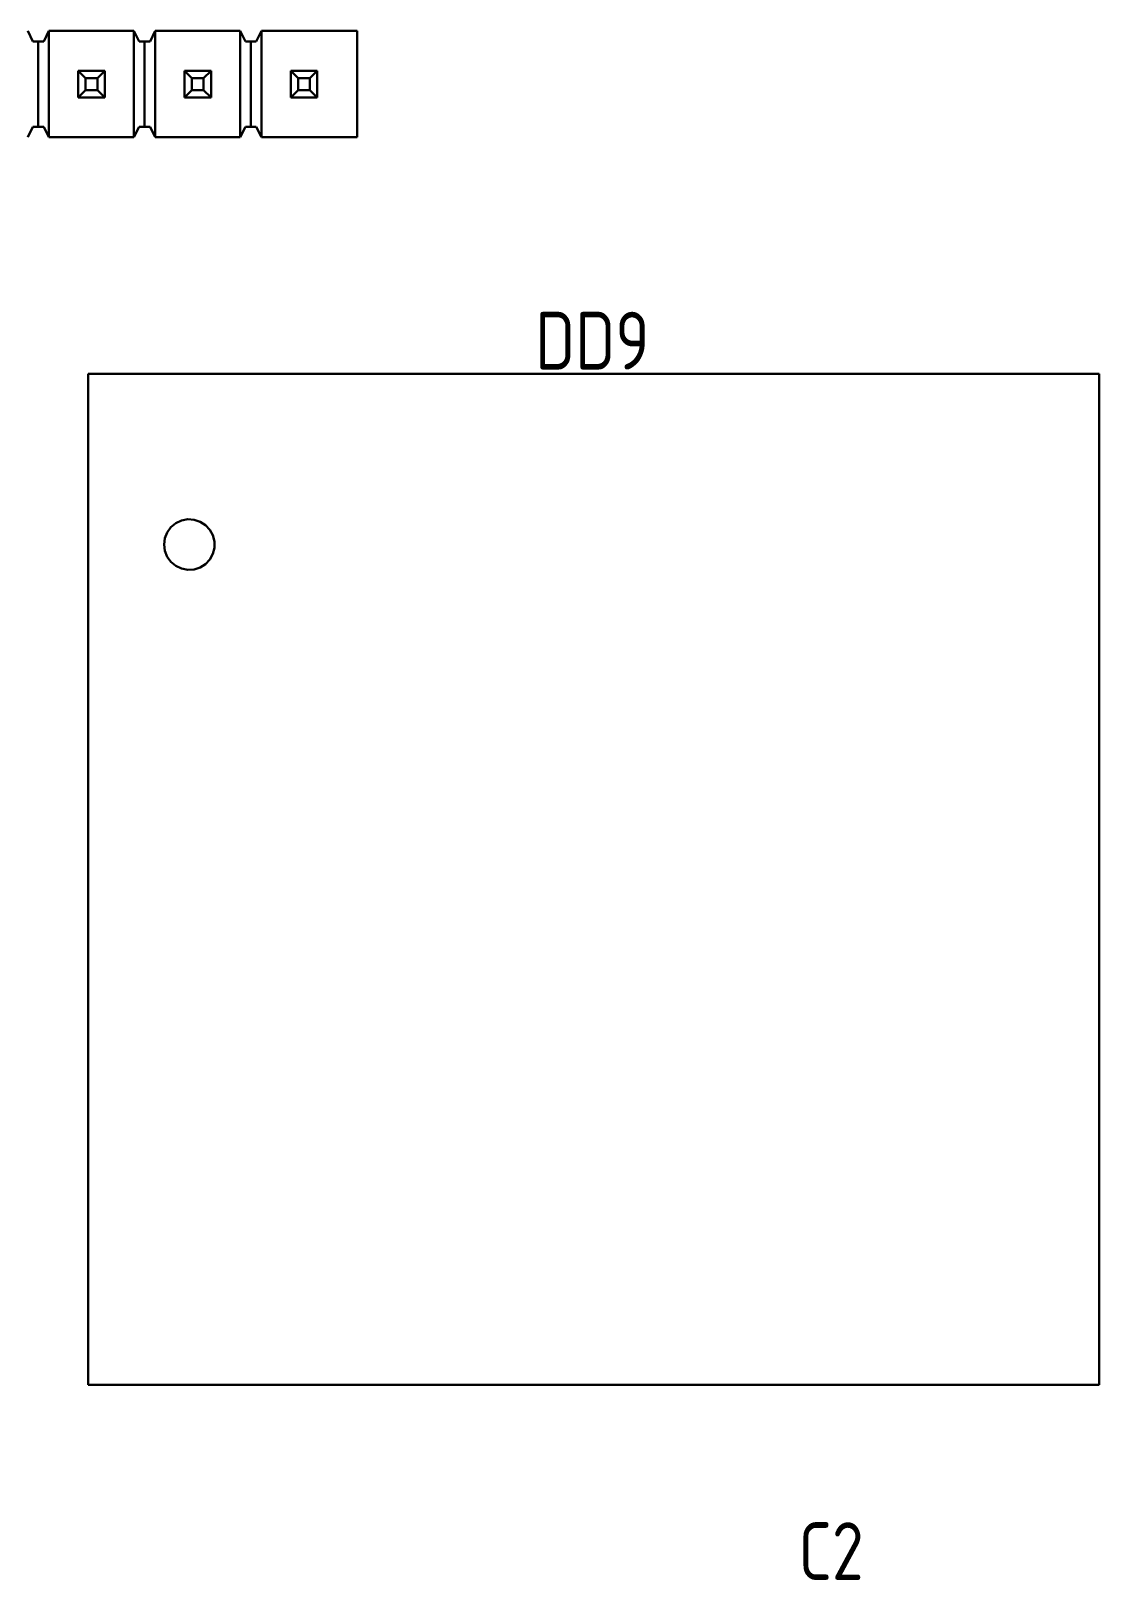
# Model space of a CAD drawing. Header units: inches. Extents: x -969 to 2045, y -594 to 12.
# Drawn here: x 1272.72 to 1298.24, y -269.27 to -232.26 of the extents above; entities that cross this region are included whole.
import ezdxf

# ---------------------------------------------------------------- set-up
doc = ezdxf.new("R2010")
doc.units = ezdxf.units.IN
doc.header["$MEASUREMENT"] = 0
doc.styles.add('GOST type A0', font='gost.TTF', dxfattribs={"height": 2.116667})

msp = doc.modelspace()

# ---------------------------------------------------------------- linework, layer by layer
at = {"color": 7, "lineweight": 30}
for p, q in [((1272.761, -232.511), (1272.637, -232.257)), ((1272.761, -232.511), (1272.637, -232.257)), ((1272.761, -232.511), (1272.637, -232.257)), ((1272.761, -232.511), (1272.637, -232.257)), ((1273.145, -232.257), (1273.021, -232.511)), ((1273.145, -232.257), (1273.021, -232.511)), ((1273.145, -232.257), (1273.021, -232.511)), ((1273.145, -232.257), (1273.021, -232.511)), ((1275.177, -232.257), (1273.145, -232.257)), ((1275.177, -232.257), (1273.145, -232.257)), ((1273.145, -232.257), (1273.145, -234.797)), ((1275.177, -232.257), (1273.145, -232.257)), ((1275.177, -232.257), (1273.145, -232.257)), ((1273.145, -232.257), (1273.145, -234.797)), ((1275.301, -232.511), (1275.177, -232.257)), ((1275.177, -234.797), (1275.177, -232.257)), ((1275.301, -232.511), (1275.177, -232.257)), ((1275.301, -232.511), (1275.177, -232.257)), ((1275.177, -234.797), (1275.177, -232.257)), ((1275.301, -232.511), (1275.177, -232.257)), ((1275.685, -232.257), (1275.561, -232.511)), ((1275.685, -232.257), (1275.561, -232.511)), ((1275.685, -232.257), (1275.561, -232.511)), ((1275.685, -232.257), (1275.561, -232.511)), ((1277.717, -232.257), (1275.685, -232.257)), ((1277.717, -232.257), (1275.685, -232.257)), ((1275.685, -234.797), (1275.685, -232.257)), ((1277.717, -232.257), (1275.685, -232.257)), ((1277.717, -232.257), (1275.685, -232.257)), ((1275.685, -234.797), (1275.685, -232.257)), ((1277.841, -232.511), (1277.717, -232.257)), ((1277.717, -234.797), (1277.717, -232.257)), ((1277.841, -232.511), (1277.717, -232.257)), ((1277.841, -232.511), (1277.717, -232.257)), ((1277.717, -234.797), (1277.717, -232.257)), ((1277.841, -232.511), (1277.717, -232.257)), ((1278.225, -232.257), (1278.101, -232.511)), ((1278.225, -232.257), (1278.101, -232.511)), ((1278.225, -232.257), (1278.101, -232.511)), ((1278.225, -232.257), (1278.101, -232.511)), ((1280.511, -232.257), (1278.225, -232.257)), ((1280.511, -232.257), (1278.225, -232.257)), ((1278.225, -234.797), (1278.225, -232.257)), ((1280.511, -232.257), (1278.225, -232.257)), ((1280.511, -232.257), (1278.225, -232.257)), ((1278.225, -234.797), (1278.225, -232.257)), ((1280.511, -234.797), (1280.511, -232.257)), ((1280.511, -234.797), (1280.511, -232.257)), ((1280.511, -234.797), (1280.511, -232.257)), ((1280.511, -234.797), (1280.511, -232.257)), ((1273.021, -232.511), (1272.761, -232.511)), ((1272.891, -232.511), (1272.761, -232.511)), ((1273.021, -232.511), (1272.761, -232.511)), ((1272.891, -232.511), (1272.761, -232.511)), ((1272.891, -232.511), (1272.891, -234.543)), ((1273.021, -232.511), (1272.891, -232.511)), ((1272.891, -232.511), (1272.891, -234.543)), ((1273.021, -232.511), (1272.891, -232.511)), ((1275.561, -232.511), (1275.301, -232.511)), ((1275.431, -232.511), (1275.301, -232.511)), ((1275.561, -232.511), (1275.301, -232.511)), ((1275.431, -232.511), (1275.301, -232.511)), ((1275.431, -234.543), (1275.431, -232.511)), ((1275.561, -232.511), (1275.431, -232.511)), ((1275.431, -234.543), (1275.431, -232.511)), ((1275.561, -232.511), (1275.431, -232.511)), ((1278.101, -232.511), (1277.841, -232.511)), ((1277.971, -232.511), (1277.841, -232.511)), ((1278.101, -232.511), (1277.841, -232.511)), ((1277.971, -232.511), (1277.841, -232.511)), ((1277.971, -234.543), (1277.971, -232.511)), ((1278.101, -232.511), (1277.971, -232.511)), ((1277.971, -234.543), (1277.971, -232.511)), ((1278.101, -232.511), (1277.971, -232.511)), ((1274.478, -233.21), (1273.843, -233.21)), ((1274.019, -233.386), (1273.843, -233.21)), ((1273.843, -233.845), (1273.843, -233.21)), ((1274.478, -233.21), (1273.843, -233.21)), ((1274.019, -233.386), (1273.843, -233.21)), ((1273.843, -233.845), (1273.843, -233.21)), ((1274.302, -233.386), (1274.019, -233.386)), ((1274.019, -233.669), (1274.019, -233.386)), ((1274.302, -233.386), (1274.019, -233.386)), ((1274.019, -233.669), (1274.019, -233.386)), ((1274.478, -233.21), (1274.302, -233.386)), ((1274.478, -233.21), (1274.302, -233.386)), ((1274.302, -233.386), (1274.302, -233.669)), ((1274.302, -233.386), (1274.302, -233.669)), ((1274.478, -233.845), (1274.478, -233.21)), ((1274.478, -233.845), (1274.478, -233.21)), ((1277.018, -233.21), (1276.383, -233.21)), ((1276.559, -233.386), (1276.383, -233.21)), ((1276.383, -233.845), (1276.383, -233.21)), ((1277.018, -233.21), (1276.383, -233.21)), ((1276.559, -233.386), (1276.383, -233.21)), ((1276.383, -233.845), (1276.383, -233.21)), ((1276.842, -233.386), (1276.559, -233.386)), ((1276.559, -233.669), (1276.559, -233.386)), ((1276.842, -233.386), (1276.559, -233.386)), ((1276.559, -233.669), (1276.559, -233.386)), ((1277.018, -233.21), (1276.842, -233.386)), ((1277.018, -233.21), (1276.842, -233.386)), ((1276.842, -233.386), (1276.842, -233.669)), ((1276.842, -233.386), (1276.842, -233.669)), ((1277.018, -233.845), (1277.018, -233.21)), ((1277.018, -233.845), (1277.018, -233.21)), ((1279.558, -233.21), (1278.923, -233.21)), ((1279.099, -233.386), (1278.923, -233.21)), ((1278.923, -233.845), (1278.923, -233.21)), ((1279.558, -233.21), (1278.923, -233.21)), ((1279.099, -233.386), (1278.923, -233.21)), ((1278.923, -233.845), (1278.923, -233.21)), ((1279.382, -233.386), (1279.099, -233.386)), ((1279.099, -233.669), (1279.099, -233.386)), ((1279.382, -233.386), (1279.099, -233.386)), ((1279.099, -233.669), (1279.099, -233.386)), ((1279.558, -233.21), (1279.382, -233.386)), ((1279.558, -233.21), (1279.382, -233.386)), ((1279.382, -233.669), (1279.382, -233.386)), ((1279.382, -233.669), (1279.382, -233.386)), ((1279.558, -233.845), (1279.558, -233.21)), ((1279.558, -233.845), (1279.558, -233.21)), ((1274.019, -233.669), (1273.843, -233.845)), ((1274.019, -233.669), (1273.843, -233.845)), ((1274.478, -233.845), (1273.843, -233.845)), ((1274.478, -233.845), (1273.843, -233.845)), ((1274.302, -233.669), (1274.019, -233.669)), ((1274.302, -233.669), (1274.019, -233.669)), ((1274.478, -233.845), (1274.302, -233.669)), ((1274.478, -233.845), (1274.302, -233.669)), ((1276.559, -233.669), (1276.383, -233.845)), ((1276.559, -233.669), (1276.383, -233.845)), ((1277.018, -233.845), (1276.383, -233.845)), ((1277.018, -233.845), (1276.383, -233.845)), ((1276.842, -233.669), (1276.559, -233.669)), ((1276.842, -233.669), (1276.559, -233.669)), ((1277.018, -233.845), (1276.842, -233.669)), ((1277.018, -233.845), (1276.842, -233.669)), ((1279.099, -233.669), (1278.923, -233.845)), ((1279.099, -233.669), (1278.923, -233.845)), ((1279.558, -233.845), (1278.923, -233.845)), ((1279.558, -233.845), (1278.923, -233.845)), ((1279.382, -233.669), (1279.099, -233.669)), ((1279.382, -233.669), (1279.099, -233.669)), ((1279.558, -233.845), (1279.382, -233.669)), ((1279.558, -233.845), (1279.382, -233.669)), ((1272.637, -234.797), (1272.761, -234.543)), ((1272.761, -234.543), (1272.637, -234.797)), ((1272.637, -234.797), (1272.761, -234.543)), ((1272.761, -234.543), (1272.637, -234.797)), ((1272.761, -234.543), (1273.021, -234.543)), ((1272.891, -234.543), (1272.761, -234.543)), ((1272.761, -234.543), (1273.021, -234.543)), ((1272.891, -234.543), (1272.761, -234.543)), ((1273.021, -234.543), (1272.891, -234.543)), ((1273.021, -234.543), (1272.891, -234.543)), ((1273.021, -234.543), (1273.145, -234.797)), ((1273.145, -234.797), (1273.021, -234.543)), ((1273.021, -234.543), (1273.145, -234.797)), ((1273.145, -234.797), (1273.021, -234.543)), ((1275.177, -234.797), (1275.301, -234.543)), ((1275.301, -234.543), (1275.177, -234.797)), ((1275.177, -234.797), (1275.301, -234.543)), ((1275.301, -234.543), (1275.177, -234.797)), ((1275.301, -234.543), (1275.561, -234.543)), ((1275.431, -234.543), (1275.301, -234.543)), ((1275.301, -234.543), (1275.561, -234.543)), ((1275.431, -234.543), (1275.301, -234.543)), ((1275.561, -234.543), (1275.431, -234.543)), ((1275.561, -234.543), (1275.431, -234.543)), ((1275.561, -234.543), (1275.685, -234.797)), ((1275.685, -234.797), (1275.561, -234.543)), ((1275.561, -234.543), (1275.685, -234.797)), ((1275.685, -234.797), (1275.561, -234.543)), ((1277.717, -234.797), (1277.841, -234.543)), ((1277.841, -234.543), (1277.717, -234.797)), ((1277.717, -234.797), (1277.841, -234.543)), ((1277.841, -234.543), (1277.717, -234.797)), ((1277.841, -234.543), (1278.101, -234.543)), ((1277.971, -234.543), (1277.841, -234.543)), ((1277.841, -234.543), (1278.101, -234.543)), ((1277.971, -234.543), (1277.841, -234.543)), ((1278.101, -234.543), (1277.971, -234.543)), ((1278.101, -234.543), (1277.971, -234.543)), ((1278.101, -234.543), (1278.225, -234.797)), ((1278.225, -234.797), (1278.101, -234.543)), ((1278.101, -234.543), (1278.225, -234.797)), ((1278.225, -234.797), (1278.101, -234.543)), ((1273.145, -234.797), (1275.177, -234.797)), ((1275.177, -234.797), (1273.145, -234.797)), ((1273.145, -234.797), (1275.177, -234.797)), ((1275.177, -234.797), (1273.145, -234.797)), ((1275.685, -234.797), (1277.717, -234.797)), ((1277.717, -234.797), (1275.685, -234.797)), ((1275.685, -234.797), (1277.717, -234.797)), ((1277.717, -234.797), (1275.685, -234.797)), ((1278.225, -234.797), (1280.511, -234.797)), ((1280.511, -234.797), (1278.225, -234.797)), ((1278.225, -234.797), (1280.511, -234.797)), ((1280.511, -234.797), (1278.225, -234.797)), ((1298.239, -240.449), (1274.083, -240.449)), ((1274.083, -240.449), (1274.083, -264.605)), ((1274.083, -240.449), (1274.083, -264.605)), ((1274.083, -240.449), (1298.239, -240.449)), ((1298.239, -240.449), (1274.083, -240.449)), ((1274.083, -240.449), (1274.083, -264.605)), ((1274.083, -240.449), (1274.083, -264.605)), ((1274.083, -240.449), (1298.239, -240.449)), ((1298.239, -264.605), (1298.239, -240.449)), ((1298.239, -240.449), (1298.239, -264.605)), ((1298.239, -264.605), (1298.239, -240.449)), ((1298.239, -240.449), (1298.239, -264.605)), ((1275.914, -244.377), (1275.97, -244.236)), ((1275.914, -244.377), (1275.97, -244.236)), ((1275.97, -244.236), (1276.059, -244.114)), ((1275.97, -244.236), (1276.059, -244.114)), ((1276.059, -244.114), (1276.176, -244.017)), ((1276.059, -244.114), (1276.176, -244.017)), ((1276.176, -244.017), (1276.312, -243.953)), ((1276.176, -244.017), (1276.312, -243.953)), ((1276.312, -243.953), (1276.461, -243.924)), ((1276.312, -243.953), (1276.461, -243.924)), ((1276.461, -243.924), (1276.612, -243.934)), ((1276.461, -243.924), (1276.612, -243.934)), ((1276.612, -243.934), (1276.756, -243.981)), ((1276.612, -243.934), (1276.756, -243.981)), ((1276.756, -243.981), (1276.884, -244.062)), ((1276.756, -243.981), (1276.884, -244.062)), ((1276.884, -244.062), (1276.988, -244.172)), ((1276.884, -244.062), (1276.988, -244.172)), ((1276.988, -244.172), (1277.061, -244.305)), ((1276.988, -244.172), (1277.061, -244.305)), ((1275.895, -244.527), (1275.914, -244.377)), ((1275.895, -244.527), (1275.914, -244.377)), ((1275.895, -244.527), (1275.914, -244.677)), ((1275.895, -244.527), (1275.914, -244.677)), ((1277.061, -244.305), (1277.098, -244.451)), ((1277.061, -244.305), (1277.098, -244.451)), ((1277.061, -244.749), (1277.098, -244.603)), ((1277.061, -244.749), (1277.098, -244.603)), ((1277.098, -244.451), (1277.098, -244.603)), ((1277.098, -244.451), (1277.098, -244.603)), ((1275.914, -244.677), (1275.97, -244.818)), ((1275.914, -244.677), (1275.97, -244.818)), ((1275.97, -244.818), (1276.059, -244.94)), ((1275.97, -244.818), (1276.059, -244.94)), ((1276.059, -244.94), (1276.176, -245.037)), ((1276.059, -244.94), (1276.176, -245.037)), ((1276.756, -245.073), (1276.884, -244.992)), ((1276.756, -245.073), (1276.884, -244.992)), ((1276.884, -244.992), (1276.988, -244.882)), ((1276.884, -244.992), (1276.988, -244.882)), ((1276.988, -244.882), (1277.061, -244.749)), ((1276.988, -244.882), (1277.061, -244.749)), ((1276.176, -245.037), (1276.312, -245.101)), ((1276.176, -245.037), (1276.312, -245.101)), ((1276.312, -245.101), (1276.461, -245.13)), ((1276.312, -245.101), (1276.461, -245.13)), ((1276.461, -245.13), (1276.612, -245.12)), ((1276.461, -245.13), (1276.612, -245.12)), ((1276.612, -245.12), (1276.756, -245.073)), ((1276.612, -245.12), (1276.756, -245.073)), ((1274.083, -264.605), (1298.239, -264.605)), ((1274.083, -264.605), (1298.239, -264.605)), ((1274.083, -264.605), (1298.239, -264.605)), ((1274.083, -264.605), (1298.239, -264.605))]:
    msp.add_line(p, q, dxfattribs=at)

# ---------------------------------------------------------------- texts
at = {"color": 7, "lineweight": 30, "style": 'GOST type A0'}
for s, p in [('DD9', (1284.765, -240.345)), ('C2', (1291.057, -269.267))]:
    msp.add_text(s, height=1.3796, dxfattribs=at).set_placement(p)

doc.saveas('drawing.dxf')
